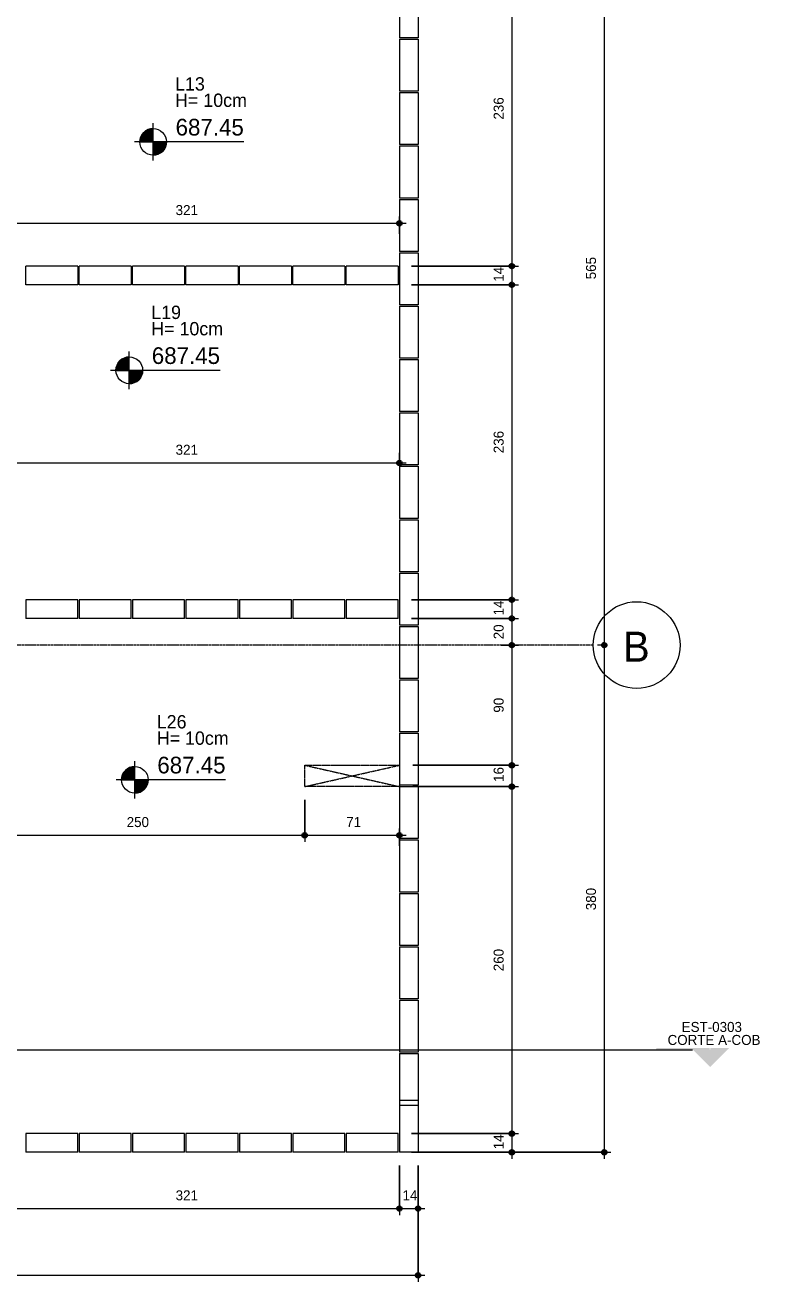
# Model space of a CAD drawing. Header units: centimetres. Extents: x 1490 to 17671, y -2277 to 8860.
# Drawn here: x 9559 to 10109, y -610 to 335 of the extents above; entities that cross this region are included whole.
import ezdxf

# ---------------------------------------------------------------- set-up
doc = ezdxf.new("R2010")
doc.units = ezdxf.units.CM
doc.linetypes.add('Linha de eixo', pattern=[2.2225, 1.27, -0.3175, 0.3175, -0.3175])
doc.linetypes.add('Projeção', pattern=[0.396875, 0.238125, -0.15875])
doc.layers.add('A-ANNO-DIMS-1', color=1, linetype='Continuous', lineweight=9, true_color=0xff0000)
doc.layers.add('A-DETL-GENF-4', color=251, linetype='Continuous', lineweight=9, true_color=0x515151)
for name, color, linetype, lineweight in [('A-ANNO-DIMS-50', 7, 'Continuous', 9), ('A-DETL-THIN', 7, 'Continuous', 9), ('A-FLOR-OVHD', 7, 'Projeção', 9), ('G-ANNO-SYMB', 7, 'Continuous', 9), ('G-ANNO-SYMB-1', 7, 'Continuous', 18), ('G-ANNO-TEXT', 7, 'Continuous', 9), ('S-BEAM', 7, 'Continuous', 9), ('S-BEAM-1', 7, 'Continuous', 13), ('S-GRID-1', 7, 'Linha de eixo', 9), ('S-GRID-IDEN', 7, 'Continuous', 9)]:
    doc.layers.add(name, color=color, linetype=linetype, lineweight=lineweight)
doc.styles.add('Bahnschrift_2', font='', dxfattribs={"height": 12.5})
doc.styles.add('Bahnschrift_6', font='', dxfattribs={"height": 22.5})
doc.styles.add('Bahnschrift_7', font='', dxfattribs={"height": 10})
doc.styles.add('Bahnschrift_8', font='', dxfattribs={"height": 7.5})
doc.styles.get('Bahnschrift_2').set_extended_font_data('Bahnschrift')
doc.styles.get('Bahnschrift_6').set_extended_font_data('Bahnschrift')
doc.styles.get('Bahnschrift_7').set_extended_font_data('Bahnschrift')
doc.styles.get('Bahnschrift_8').set_extended_font_data('Bahnschrift')
doc.dimstyles.new('Linear_-_2_mm_Arial', dxfattribs={"dimscale": 30.48, "dimtxt": 8.33133, "dimasz": 0.393701, "dimexe": 0.164042, "dimexo": 0.328084, "dimgap": 0.131234, "dimtad": 1, "dimdec": 0, "dimzin": 0, "dimdsep": 46, "dimtxsty": 'Bahnschrift_8', "dimblk1": 'DOTSMALL', "dimblk2": 'DOTSMALL', "dimsah": 1, "dimcen": 0.09, "dimdle": 0.164042, "dimazin": 0, "dimtfac": 1, "dimtdec": 4, "dimtix": 1, "dimtmove": 0, "dimatfit": 3, "dimfxl": 1, "dimtvp": 1, "dimtolj": 1, "dimtzin": 0, "dimarcsym": 2})

# ---------------------------------------------------------------- blocks, each defined once
blk = doc.blocks.new('LEONE - BLOCO CANALETA 14X39X2 - LEONE - BLOCO CANALETA 14X39X19 2-3178326-FORMA DA COBERTURA')
at = {"layer": 'S-BEAM-1'}
for p, q in [((-19.5, 7), (19.5, 7)), ((-19.5, -7), (-19.5, 7)), ((19.5, 7), (19.5, -7)), ((-19.5, -7), (19.5, -7))]:
    blk.add_line(p, q, dxfattribs=at)
blk = doc.blocks.new('LEONE - BLOCO CANALETA 14X39X2 - LEONE - BLOCO CANALETA 14X39X19 2-2460880-FORMA DA COBERTURA')
at = {"layer": 'S-BEAM-1'}
for p, q in [((-19.5, 7), (19.5, 7)), ((-19.5, 7), (-19.5, -7)), ((19.5, -7), (19.5, 7)), ((-19.5, -7), (19.5, -7))]:
    blk.add_line(p, q, dxfattribs=at)
blk = doc.blocks.new('LEONE - BLOCO CANALETA 14X39X1 - LEONE - BLOCO CANALETA 14X39X19 2-2276005-FORMA DA COBERTURA')
at = {"layer": 'S-BEAM-1'}
for p, q in [((-19.5, 7), (19.5, 7)), ((-19.5, 7), (-19.5, -7)), ((19.5, -7), (19.5, 7)), ((-19.5, -7), (19.5, -7))]:
    blk.add_line(p, q, dxfattribs=at)
blk = doc.blocks.new('Eixo - M_Cabeça da grade - Círculo-45800-FORMA DA COBERTURA')
at = {"layer": 'S-GRID-IDEN'}
blk.add_circle((0, 0), 0.65, dxfattribs=at)
blk = doc.blocks.new('DIMBLOCK21-FORMA DA COBERTURA')
at = {"layer": 'A-ANNO-DIMS-50', "lineweight": 35, "true_color": 0xff0000}
h = blk.add_hatch(color=1, dxfattribs=at)
edge = h.paths.add_edge_path()
edge.add_arc((8939.29, -601.91), 1.5, 0, 360)
h = blk.add_hatch(color=1, dxfattribs=at)
edge = h.paths.add_edge_path()
edge.add_arc((9853.29, -601.91), 1.5, 0, 360)
at = {"layer": 'A-ANNO-DIMS-50', "color": 1, "true_color": 0xff0000}
for p, q in [((9853.29, -519.76), (9853.29, -606.91)), ((9853.29, -601.91), (9853.29, -519.76)), ((8939.29, -609.79), (8939.29, -596.91)), ((8939.29, -601.91), (9858.29, -601.91)), ((8939.29, -601.91), (8939.29, -609.79))]:
    blk.add_line(p, q, dxfattribs=at)
at = {"layer": 'A-ANNO-DIMS-50', "color": 1, "lineweight": 35, "true_color": 0xff0000}
for centre in [(8939.29, -601.91), (9853.29, -601.91)]:
    blk.add_circle(centre, 1.5, dxfattribs=at)
at = {"layer": 'A-ANNO-DIMS-50', "color": 0, "insert": (9388.85, -588.26), "char_height": 7.5, "width": 17.8745, "attachment_point": 1, "line_spacing_factor": 1.009858, "style": 'Bahnschrift_8'}
blk.add_mtext('914', dxfattribs=at)
blk = doc.blocks.new('_DotSmall')
at = {"color": 0, "linetype": 'ByBlock', "const_width": 0.5}
blk.add_lwpolyline([(-0.0625, 0, 1), (0.0625, 0, 1)], format="xyb", close=True, dxfattribs=at)
blk = doc.blocks.new('DIMBLOCK35-FORMA DA COBERTURA')
at = {"layer": 'A-ANNO-DIMS-50', "lineweight": 35, "true_color": 0xff0000}
h = blk.add_hatch(color=1, dxfattribs=at)
edge = h.paths.add_edge_path()
edge.add_arc((9518.29, -551.91), 1.5, 0, 360)
h = blk.add_hatch(color=1, dxfattribs=at)
edge = h.paths.add_edge_path()
edge.add_arc((9839.29, -551.91), 1.5, 0, 360)
at = {"layer": 'A-ANNO-DIMS-50', "color": 1, "true_color": 0xff0000}
for p, q in [((9518.29, -505.76), (9518.29, -556.91)), ((9518.29, -551.91), (9518.29, -505.76)), ((9839.29, -519.76), (9839.29, -556.91)), ((9839.29, -551.91), (9839.29, -519.76)), ((9518.29, -551.91), (9839.29, -551.91))]:
    blk.add_line(p, q, dxfattribs=at)
at = {"layer": 'A-ANNO-DIMS-50', "color": 1, "lineweight": 35, "true_color": 0xff0000}
for centre in [(9518.29, -551.91), (9839.29, -551.91)]:
    blk.add_circle(centre, 1.5, dxfattribs=at)
at = {"layer": 'A-ANNO-DIMS-50', "color": 0, "insert": (9671.53, -538.26), "char_height": 7.5, "width": 17.4201, "attachment_point": 1, "line_spacing_factor": 1.009858, "style": 'Bahnschrift_8'}
blk.add_mtext('321', dxfattribs=at)
blk = doc.blocks.new('DIMBLOCK36-FORMA DA COBERTURA')
at = {"layer": 'A-ANNO-DIMS-50', "lineweight": 35, "true_color": 0xff0000}
h = blk.add_hatch(color=1, dxfattribs=at)
edge = h.paths.add_edge_path()
edge.add_arc((9839.29, -551.91), 1.5, 0, 360)
h = blk.add_hatch(color=1, dxfattribs=at)
edge = h.paths.add_edge_path()
edge.add_arc((9853.29, -551.91), 1.5, 0, 360)
at = {"layer": 'A-ANNO-DIMS-50', "color": 1, "true_color": 0xff0000}
for p, q in [((9839.29, -519.76), (9839.29, -556.91)), ((9839.29, -551.91), (9839.29, -519.76)), ((9853.29, -519.76), (9853.29, -556.91)), ((9853.29, -551.91), (9853.29, -519.76)), ((9839.29, -551.91), (9858.29, -551.91))]:
    blk.add_line(p, q, dxfattribs=at)
at = {"layer": 'A-ANNO-DIMS-50', "color": 1, "lineweight": 35, "true_color": 0xff0000}
for centre in [(9839.29, -551.91), (9853.29, -551.91)]:
    blk.add_circle(centre, 1.5, dxfattribs=at)
at = {"layer": 'A-ANNO-DIMS-50', "color": 0, "insert": (9841.56, -538.26), "char_height": 7.5, "width": 11.3609, "attachment_point": 1, "line_spacing_factor": 1.009858, "style": 'Bahnschrift_8'}
blk.add_mtext('14', dxfattribs=at)
blk = doc.blocks.new('DIMBLOCK56-FORMA DA COBERTURA')
at = {"layer": 'A-ANNO-DIMS-50', "lineweight": 35, "true_color": 0xff0000}
h = blk.add_hatch(color=1, dxfattribs=at)
edge = h.paths.add_edge_path()
edge.add_arc((9992.73, 435.24), 1.5, 0, 360)
h = blk.add_hatch(color=1, dxfattribs=at)
edge = h.paths.add_edge_path()
edge.add_arc((9992.73, -129.76), 1.5, 0, 360)
at = {"layer": 'A-ANNO-DIMS-50', "color": 1, "true_color": 0xff0000}
for p, q in [((9994.56, 435.24), (9987.73, 435.24)), ((9992.73, 435.24), (9992.73, -129.76)), ((9992.73, 435.24), (9994.56, 435.24)), ((9994.56, -129.76), (9987.73, -129.76)), ((9992.73, -129.76), (9994.56, -129.76))]:
    blk.add_line(p, q, dxfattribs=at)
at = {"layer": 'A-ANNO-DIMS-50', "color": 1, "lineweight": 35, "true_color": 0xff0000}
for centre in [(9992.73, 435.24), (9992.73, -129.76)]:
    blk.add_circle(centre, 1.5, dxfattribs=at)
at = {"layer": 'A-ANNO-DIMS-50', "color": 0, "insert": (9979.08, 144.35), "char_height": 7.5, "width": 20.1467, "attachment_point": 1, "rotation": 90, "line_spacing_factor": 1.009858, "style": 'Bahnschrift_8'}
blk.add_mtext('565', dxfattribs=at)
blk = doc.blocks.new('DIMBLOCK57-FORMA DA COBERTURA')
at = {"layer": 'A-ANNO-DIMS-50', "lineweight": 35, "true_color": 0xff0000}
h = blk.add_hatch(color=1, dxfattribs=at)
edge = h.paths.add_edge_path()
edge.add_arc((9992.73, -129.76), 1.5, 0, 360)
h = blk.add_hatch(color=1, dxfattribs=at)
edge = h.paths.add_edge_path()
edge.add_arc((9992.73, -509.76), 1.5, 0, 360)
at = {"layer": 'A-ANNO-DIMS-50', "color": 1, "true_color": 0xff0000}
for p, q in [((9994.56, -129.76), (9987.73, -129.76)), ((9992.73, -129.76), (9992.73, -514.76)), ((9992.73, -129.76), (9994.56, -129.76)), ((9863.29, -509.76), (9997.73, -509.76)), ((9992.73, -509.76), (9863.29, -509.76))]:
    blk.add_line(p, q, dxfattribs=at)
at = {"layer": 'A-ANNO-DIMS-50', "color": 1, "lineweight": 35, "true_color": 0xff0000}
for centre in [(9992.73, -129.76), (9992.73, -509.76)]:
    blk.add_circle(centre, 1.5, dxfattribs=at)
at = {"layer": 'A-ANNO-DIMS-50', "color": 0, "insert": (9979.08, -328.4), "char_height": 7.5, "width": 20.7526, "attachment_point": 1, "rotation": 90, "line_spacing_factor": 1.009858, "style": 'Bahnschrift_8'}
blk.add_mtext('380', dxfattribs=at)
blk = doc.blocks.new('DIMBLOCK64-FORMA DA COBERTURA')
at = {"layer": 'A-ANNO-DIMS-50', "lineweight": 35, "true_color": 0xff0000}
h = blk.add_hatch(color=1, dxfattribs=at)
edge = h.paths.add_edge_path()
edge.add_arc((9923.5, 390.24), 1.5, 0, 360)
h = blk.add_hatch(color=1, dxfattribs=at)
edge = h.paths.add_edge_path()
edge.add_arc((9923.5, 154.24), 1.5, 0, 360)
at = {"layer": 'A-ANNO-DIMS-50', "color": 1, "true_color": 0xff0000}
for p, q in [((9848.29, 390.24), (9928.5, 390.24)), ((9923.5, 390.24), (9848.29, 390.24)), ((9923.5, 390.24), (9923.5, 154.24)), ((9848.29, 154.24), (9928.5, 154.24)), ((9923.5, 154.24), (9848.29, 154.24))]:
    blk.add_line(p, q, dxfattribs=at)
at = {"layer": 'A-ANNO-DIMS-50', "color": 1, "lineweight": 35, "true_color": 0xff0000}
for centre in [(9923.5, 390.24), (9923.5, 154.24)]:
    blk.add_circle(centre, 1.5, dxfattribs=at)
at = {"layer": 'A-ANNO-DIMS-50', "color": 0, "insert": (9909.86, 264.04), "char_height": 7.5, "width": 19.6922, "attachment_point": 1, "rotation": 90, "line_spacing_factor": 1.009858, "style": 'Bahnschrift_8'}
blk.add_mtext('236', dxfattribs=at)
blk = doc.blocks.new('DIMBLOCK65-FORMA DA COBERTURA')
at = {"layer": 'A-ANNO-DIMS-50', "lineweight": 35, "true_color": 0xff0000}
h = blk.add_hatch(color=1, dxfattribs=at)
edge = h.paths.add_edge_path()
edge.add_arc((9923.5, 154.24), 1.5, 0, 360)
h = blk.add_hatch(color=1, dxfattribs=at)
edge = h.paths.add_edge_path()
edge.add_arc((9923.5, 140.24), 1.5, 0, 360)
at = {"layer": 'A-ANNO-DIMS-50', "color": 1, "true_color": 0xff0000}
for p, q in [((9848.29, 154.24), (9928.5, 154.24)), ((9923.5, 154.24), (9848.29, 154.24)), ((9923.5, 154.24), (9923.5, 140.24)), ((9848.29, 140.24), (9928.5, 140.24)), ((9923.5, 140.24), (9848.29, 140.24))]:
    blk.add_line(p, q, dxfattribs=at)
at = {"layer": 'A-ANNO-DIMS-50', "color": 1, "lineweight": 35, "true_color": 0xff0000}
for centre in [(9923.5, 154.24), (9923.5, 140.24)]:
    blk.add_circle(centre, 1.5, dxfattribs=at)
at = {"layer": 'A-ANNO-DIMS-50', "color": 0, "insert": (9909.86, 142.51), "char_height": 7.5, "width": 11.3609, "attachment_point": 1, "rotation": 90, "line_spacing_factor": 1.009858, "style": 'Bahnschrift_8'}
blk.add_mtext('14', dxfattribs=at)
blk = doc.blocks.new('DIMBLOCK66-FORMA DA COBERTURA')
at = {"layer": 'A-ANNO-DIMS-50', "lineweight": 35, "true_color": 0xff0000}
h = blk.add_hatch(color=1, dxfattribs=at)
edge = h.paths.add_edge_path()
edge.add_arc((9923.5, 140.24), 1.5, 0, 360)
h = blk.add_hatch(color=1, dxfattribs=at)
edge = h.paths.add_edge_path()
edge.add_arc((9923.5, -95.76), 1.5, 0, 360)
at = {"layer": 'A-ANNO-DIMS-50', "color": 1, "true_color": 0xff0000}
for p, q in [((9848.29, 140.24), (9928.5, 140.24)), ((9923.5, 140.24), (9848.29, 140.24)), ((9923.5, 140.24), (9923.5, -95.76)), ((9848.29, -95.76), (9928.5, -95.76)), ((9923.5, -95.76), (9848.29, -95.76))]:
    blk.add_line(p, q, dxfattribs=at)
at = {"layer": 'A-ANNO-DIMS-50', "color": 1, "lineweight": 35, "true_color": 0xff0000}
for centre in [(9923.5, 140.24), (9923.5, -95.76)]:
    blk.add_circle(centre, 1.5, dxfattribs=at)
at = {"layer": 'A-ANNO-DIMS-50', "color": 0, "insert": (9909.86, 14.04), "char_height": 7.5, "width": 19.6922, "attachment_point": 1, "rotation": 90, "line_spacing_factor": 1.009858, "style": 'Bahnschrift_8'}
blk.add_mtext('236', dxfattribs=at)
blk = doc.blocks.new('DIMBLOCK67-FORMA DA COBERTURA')
at = {"layer": 'A-ANNO-DIMS-50', "lineweight": 35, "true_color": 0xff0000}
h = blk.add_hatch(color=1, dxfattribs=at)
edge = h.paths.add_edge_path()
edge.add_arc((9923.5, -95.76), 1.5, 0, 360)
h = blk.add_hatch(color=1, dxfattribs=at)
edge = h.paths.add_edge_path()
edge.add_arc((9923.5, -109.76), 1.5, 0, 360)
at = {"layer": 'A-ANNO-DIMS-50', "color": 1, "true_color": 0xff0000}
for p, q in [((9848.29, -95.76), (9928.5, -95.76)), ((9923.5, -95.76), (9848.29, -95.76)), ((9923.5, -95.76), (9923.5, -109.76)), ((9848.29, -109.76), (9928.5, -109.76)), ((9923.5, -109.76), (9848.29, -109.76))]:
    blk.add_line(p, q, dxfattribs=at)
at = {"layer": 'A-ANNO-DIMS-50', "color": 1, "lineweight": 35, "true_color": 0xff0000}
for centre in [(9923.5, -95.76), (9923.5, -109.76)]:
    blk.add_circle(centre, 1.5, dxfattribs=at)
at = {"layer": 'A-ANNO-DIMS-50', "color": 0, "insert": (9909.86, -107.49), "char_height": 7.5, "width": 11.3609, "attachment_point": 1, "rotation": 90, "line_spacing_factor": 1.009858, "style": 'Bahnschrift_8'}
blk.add_mtext('14', dxfattribs=at)
blk = doc.blocks.new('DIMBLOCK68-FORMA DA COBERTURA')
at = {"layer": 'A-ANNO-DIMS-50', "lineweight": 35, "true_color": 0xff0000}
h = blk.add_hatch(color=1, dxfattribs=at)
edge = h.paths.add_edge_path()
edge.add_arc((9923.5, -109.76), 1.5, 0, 360)
h = blk.add_hatch(color=1, dxfattribs=at)
edge = h.paths.add_edge_path()
edge.add_arc((9923.5, -129.76), 1.5, 0, 360)
at = {"layer": 'A-ANNO-DIMS-50', "color": 1, "true_color": 0xff0000}
for p, q in [((9848.29, -109.76), (9928.5, -109.76)), ((9923.5, -109.76), (9848.29, -109.76)), ((9923.5, -109.76), (9923.5, -129.76)), ((9915.63, -129.76), (9928.5, -129.76)), ((9923.5, -129.76), (9915.63, -129.76))]:
    blk.add_line(p, q, dxfattribs=at)
at = {"layer": 'A-ANNO-DIMS-50', "color": 1, "lineweight": 35, "true_color": 0xff0000}
for centre in [(9923.5, -109.76), (9923.5, -129.76)]:
    blk.add_circle(centre, 1.5, dxfattribs=at)
at = {"layer": 'A-ANNO-DIMS-50', "color": 0, "insert": (9909.86, -125.37), "char_height": 7.5, "width": 13.4816, "attachment_point": 1, "rotation": 90, "line_spacing_factor": 1.009858, "style": 'Bahnschrift_8'}
blk.add_mtext('20', dxfattribs=at)
blk = doc.blocks.new('DIMBLOCK69-FORMA DA COBERTURA')
at = {"layer": 'A-ANNO-DIMS-50', "lineweight": 35, "true_color": 0xff0000}
h = blk.add_hatch(color=1, dxfattribs=at)
edge = h.paths.add_edge_path()
edge.add_arc((9923.5, -129.76), 1.5, 0, 360)
h = blk.add_hatch(color=1, dxfattribs=at)
edge = h.paths.add_edge_path()
edge.add_arc((9923.5, -219.76), 1.5, 0, 360)
at = {"layer": 'A-ANNO-DIMS-50', "color": 1, "true_color": 0xff0000}
for p, q in [((9915.63, -129.76), (9928.5, -129.76)), ((9923.5, -129.76), (9915.63, -129.76)), ((9923.5, -129.76), (9923.5, -219.76)), ((9849.29, -219.76), (9928.5, -219.76)), ((9923.5, -219.76), (9849.29, -219.76))]:
    blk.add_line(p, q, dxfattribs=at)
at = {"layer": 'A-ANNO-DIMS-50', "color": 1, "lineweight": 35, "true_color": 0xff0000}
for centre in [(9923.5, -129.76), (9923.5, -219.76)]:
    blk.add_circle(centre, 1.5, dxfattribs=at)
at = {"layer": 'A-ANNO-DIMS-50', "color": 0, "insert": (9909.86, -180.37), "char_height": 7.5, "width": 13.4816, "attachment_point": 1, "rotation": 90, "line_spacing_factor": 1.009858, "style": 'Bahnschrift_8'}
blk.add_mtext('90', dxfattribs=at)
blk = doc.blocks.new('DIMBLOCK70-FORMA DA COBERTURA')
at = {"layer": 'A-ANNO-DIMS-50', "lineweight": 35, "true_color": 0xff0000}
h = blk.add_hatch(color=1, dxfattribs=at)
edge = h.paths.add_edge_path()
edge.add_arc((9923.5, -219.76), 1.5, 0, 360)
h = blk.add_hatch(color=1, dxfattribs=at)
edge = h.paths.add_edge_path()
edge.add_arc((9923.5, -235.76), 1.5, 0, 360)
at = {"layer": 'A-ANNO-DIMS-50', "color": 1, "true_color": 0xff0000}
for p, q in [((9849.29, -219.76), (9928.5, -219.76)), ((9923.5, -219.76), (9849.29, -219.76)), ((9923.5, -219.76), (9923.5, -235.76)), ((9849.29, -235.76), (9928.5, -235.76)), ((9923.5, -235.76), (9849.29, -235.76))]:
    blk.add_line(p, q, dxfattribs=at)
at = {"layer": 'A-ANNO-DIMS-50', "color": 1, "lineweight": 35, "true_color": 0xff0000}
for centre in [(9923.5, -219.76), (9923.5, -235.76)]:
    blk.add_circle(centre, 1.5, dxfattribs=at)
at = {"layer": 'A-ANNO-DIMS-50', "color": 0, "insert": (9909.86, -232.24), "char_height": 7.5, "width": 10.755, "attachment_point": 1, "rotation": 90, "line_spacing_factor": 1.009858, "style": 'Bahnschrift_8'}
blk.add_mtext('16', dxfattribs=at)
blk = doc.blocks.new('DIMBLOCK71-FORMA DA COBERTURA')
at = {"layer": 'A-ANNO-DIMS-50', "lineweight": 35, "true_color": 0xff0000}
h = blk.add_hatch(color=1, dxfattribs=at)
edge = h.paths.add_edge_path()
edge.add_arc((9923.5, -235.76), 1.5, 0, 360)
h = blk.add_hatch(color=1, dxfattribs=at)
edge = h.paths.add_edge_path()
edge.add_arc((9923.5, -495.76), 1.5, 0, 360)
at = {"layer": 'A-ANNO-DIMS-50', "color": 1, "true_color": 0xff0000}
for p, q in [((9849.29, -235.76), (9928.5, -235.76)), ((9923.5, -235.76), (9849.29, -235.76)), ((9923.5, -235.76), (9923.5, -495.76)), ((9848.29, -495.76), (9928.5, -495.76)), ((9923.5, -495.76), (9848.29, -495.76))]:
    blk.add_line(p, q, dxfattribs=at)
at = {"layer": 'A-ANNO-DIMS-50', "color": 1, "lineweight": 35, "true_color": 0xff0000}
for centre in [(9923.5, -235.76), (9923.5, -495.76)]:
    blk.add_circle(centre, 1.5, dxfattribs=at)
at = {"layer": 'A-ANNO-DIMS-50', "color": 0, "insert": (9909.86, -374.09), "char_height": 7.5, "width": 19.9952, "attachment_point": 1, "rotation": 90, "line_spacing_factor": 1.009858, "style": 'Bahnschrift_8'}
blk.add_mtext('260', dxfattribs=at)
blk = doc.blocks.new('DIMBLOCK72-FORMA DA COBERTURA')
at = {"layer": 'A-ANNO-DIMS-50', "lineweight": 35, "true_color": 0xff0000}
h = blk.add_hatch(color=1, dxfattribs=at)
edge = h.paths.add_edge_path()
edge.add_arc((9923.5, -495.76), 1.5, 0, 360)
h = blk.add_hatch(color=1, dxfattribs=at)
edge = h.paths.add_edge_path()
edge.add_arc((9923.5, -509.76), 1.5, 0, 360)
at = {"layer": 'A-ANNO-DIMS-50', "color": 1, "true_color": 0xff0000}
for p, q in [((9848.29, -495.76), (9928.5, -495.76)), ((9923.5, -495.76), (9848.29, -495.76)), ((9923.5, -495.76), (9923.5, -514.76)), ((9848.29, -509.76), (9928.5, -509.76)), ((9923.5, -509.76), (9848.29, -509.76))]:
    blk.add_line(p, q, dxfattribs=at)
at = {"layer": 'A-ANNO-DIMS-50', "color": 1, "lineweight": 35, "true_color": 0xff0000}
for centre in [(9923.5, -495.76), (9923.5, -509.76)]:
    blk.add_circle(centre, 1.5, dxfattribs=at)
at = {"layer": 'A-ANNO-DIMS-50', "color": 0, "insert": (9909.86, -507.49), "char_height": 7.5, "width": 11.3609, "attachment_point": 1, "rotation": 90, "line_spacing_factor": 1.009858, "style": 'Bahnschrift_8'}
blk.add_mtext('14', dxfattribs=at)
blk = doc.blocks.new('DIMBLOCK111-FORMA DA COBERTURA')
at = {"layer": 'A-ANNO-DIMS-50', "lineweight": 35, "true_color": 0xff0000}
h = blk.add_hatch(color=1, dxfattribs=at)
edge = h.paths.add_edge_path()
edge.add_arc((9518.29, 186.33), 1.5, 0, 360)
h = blk.add_hatch(color=1, dxfattribs=at)
edge = h.paths.add_edge_path()
edge.add_arc((9839.29, 186.33), 1.5, 0, 360)
at = {"layer": 'A-ANNO-DIMS-50', "color": 1, "true_color": 0xff0000}
for p, q in [((9518.29, 178.45), (9518.29, 191.33)), ((9839.29, 178.45), (9839.29, 191.33)), ((9518.29, 186.33), (9844.29, 186.33)), ((9518.29, 186.33), (9518.29, 178.45)), ((9839.29, 186.33), (9839.29, 178.45))]:
    blk.add_line(p, q, dxfattribs=at)
at = {"layer": 'A-ANNO-DIMS-50', "color": 1, "lineweight": 35, "true_color": 0xff0000}
for centre in [(9518.29, 186.33), (9839.29, 186.33)]:
    blk.add_circle(centre, 1.5, dxfattribs=at)
at = {"layer": 'A-ANNO-DIMS-50', "color": 0, "insert": (9671.53, 199.97), "char_height": 7.5, "width": 17.4201, "attachment_point": 1, "line_spacing_factor": 1.009858, "style": 'Bahnschrift_8'}
blk.add_mtext('321', dxfattribs=at)
blk = doc.blocks.new('DIMBLOCK132-FORMA DA COBERTURA')
at = {"layer": 'A-ANNO-DIMS-50', "lineweight": 35, "true_color": 0xff0000}
h = blk.add_hatch(color=1, dxfattribs=at)
edge = h.paths.add_edge_path()
edge.add_arc((9518.29, 6.75), 1.5, 0, 360)
h = blk.add_hatch(color=1, dxfattribs=at)
edge = h.paths.add_edge_path()
edge.add_arc((9839.29, 6.75), 1.5, 0, 360)
at = {"layer": 'A-ANNO-DIMS-50', "color": 1, "true_color": 0xff0000}
for p, q in [((9839.29, 14.24), (9839.29, 1.75)), ((9839.29, 6.75), (9839.29, 14.24)), ((9518.29, 9.24), (9518.29, 1.75)), ((9518.29, 6.75), (9518.29, 9.24)), ((9518.29, 6.75), (9844.29, 6.75))]:
    blk.add_line(p, q, dxfattribs=at)
at = {"layer": 'A-ANNO-DIMS-50', "color": 1, "lineweight": 35, "true_color": 0xff0000}
for centre in [(9518.29, 6.75), (9839.29, 6.75)]:
    blk.add_circle(centre, 1.5, dxfattribs=at)
at = {"layer": 'A-ANNO-DIMS-50', "color": 0, "insert": (9671.53, 20.39), "char_height": 7.5, "width": 17.4201, "attachment_point": 1, "line_spacing_factor": 1.009858, "style": 'Bahnschrift_8'}
blk.add_mtext('321', dxfattribs=at)
blk = doc.blocks.new('DIMBLOCK154-FORMA DA COBERTURA')
at = {"layer": 'A-ANNO-DIMS-50', "lineweight": 35, "true_color": 0xff0000}
h = blk.add_hatch(color=1, dxfattribs=at)
edge = h.paths.add_edge_path()
edge.add_arc((9518.29, -272.22), 1.5, 0, 360)
h = blk.add_hatch(color=1, dxfattribs=at)
edge = h.paths.add_edge_path()
edge.add_arc((9768.29, -272.22), 1.5, 0, 360)
at = {"layer": 'A-ANNO-DIMS-50', "color": 1, "true_color": 0xff0000}
for p, q in [((9768.29, -245.76), (9768.29, -277.22)), ((9768.29, -272.22), (9768.29, -245.76)), ((9518.29, -280.1), (9518.29, -267.22)), ((9518.29, -272.22), (9768.29, -272.22)), ((9518.29, -272.22), (9518.29, -280.1))]:
    blk.add_line(p, q, dxfattribs=at)
at = {"layer": 'A-ANNO-DIMS-50', "color": 1, "lineweight": 35, "true_color": 0xff0000}
for centre in [(9518.29, -272.22), (9768.29, -272.22)]:
    blk.add_circle(centre, 1.5, dxfattribs=at)
at = {"layer": 'A-ANNO-DIMS-50', "color": 0, "insert": (9634.84, -258.58), "char_height": 7.5, "width": 20.2982, "attachment_point": 1, "line_spacing_factor": 1.009858, "style": 'Bahnschrift_8'}
blk.add_mtext('250', dxfattribs=at)
blk = doc.blocks.new('DIMBLOCK155-FORMA DA COBERTURA')
at = {"layer": 'A-ANNO-DIMS-50', "lineweight": 35, "true_color": 0xff0000}
h = blk.add_hatch(color=1, dxfattribs=at)
edge = h.paths.add_edge_path()
edge.add_arc((9768.29, -272.22), 1.5, 0, 360)
h = blk.add_hatch(color=1, dxfattribs=at)
edge = h.paths.add_edge_path()
edge.add_arc((9839.29, -272.22), 1.5, 0, 360)
at = {"layer": 'A-ANNO-DIMS-50', "color": 1, "true_color": 0xff0000}
for p, q in [((9768.29, -245.76), (9768.29, -277.22)), ((9768.29, -272.22), (9768.29, -245.76)), ((9768.29, -272.22), (9844.29, -272.22)), ((9839.29, -280.1), (9839.29, -267.22)), ((9839.29, -272.22), (9839.29, -280.1))]:
    blk.add_line(p, q, dxfattribs=at)
at = {"layer": 'A-ANNO-DIMS-50', "color": 1, "lineweight": 35, "true_color": 0xff0000}
for centre in [(9768.29, -272.22), (9839.29, -272.22)]:
    blk.add_circle(centre, 1.5, dxfattribs=at)
at = {"layer": 'A-ANNO-DIMS-50', "color": 0, "insert": (9799.37, -258.58), "char_height": 7.5, "width": 10.6035, "attachment_point": 1, "line_spacing_factor": 1.009858, "style": 'Bahnschrift_8'}
blk.add_mtext('71', dxfattribs=at)
blk = doc.blocks.new('Corte - M_Cabeça do corte - Preenchido-24181-FORMA DA COBERTURA')
at = {"layer": 'G-ANNO-SYMB'}
blk.add_hatch(color=256, dxfattribs=at).paths.add_polyline_path([(-0.549, -0.025), (-0.265, 0.258), (0.019, -0.025)])
h = blk.add_hatch(color=256, dxfattribs=at)
edge = h.paths.add_edge_path()
edge.add_line((-0.171, -0.025), (-0.257, -0.025))
edge.add_arc((-0.257, -0.011), 0.0147, 90, 270, ccw=False)
edge.add_line((-0.257, 0.004), (0.531, 0.004))
edge.add_arc((0.531, -0.011), 0.0147, -90, 90, ccw=False)
edge.add_line((0.531, -0.025), (-0.171, -0.025))

msp = doc.modelspace()

# ---------------------------------------------------------------- hatches: boundary and pattern name
at = {"layer": 'A-DETL-GENF-4'}
for points in [[(9650.29, 247.31), (9654.65, 247.31), (9654.65, 257.31), (9652.07, 256.97), (9649.65, 255.97), (9647.58, 254.38), (9645.99, 252.31), (9644.99, 249.9), (9644.65, 247.31), (9647.87, 247.31)], [(9654.65, 237.31), (9657.24, 237.65), (9659.65, 238.65), (9661.72, 240.24), (9663.31, 242.31), (9664.31, 244.72), (9664.65, 247.31), (9654.65, 247.31), (9654.65, 237.65)], [(9628.15, 76.14), (9636.81, 76.14), (9636.81, 86.14), (9634.22, 85.8), (9631.81, 84.8), (9629.74, 83.21), (9628.15, 81.14), (9627.15, 78.73), (9626.81, 76.14), (9627.15, 76.14)], [(9636.81, 66.14), (9639.4, 66.48), (9641.81, 67.48), (9643.88, 69.07), (9645.47, 71.14), (9646.47, 73.55), (9646.81, 76.14), (9636.81, 76.14), (9636.81, 66.48)], [(9634.22, -230.65), (9640.95, -230.65), (9640.95, -220.65), (9638.36, -220.99), (9635.95, -221.99), (9633.88, -223.58), (9632.29, -225.65), (9631.29, -228.06), (9630.95, -230.65), (9632.29, -230.65)], [(9640.95, -240.65), (9643.54, -240.31), (9645.95, -239.31), (9648.02, -237.72), (9649.61, -235.65), (9650.61, -233.24), (9650.95, -230.65), (9640.95, -230.65), (9640.95, -240.31)]]:
    msp.add_hatch(color=256, dxfattribs=at).paths.add_polyline_path(points)

# ---------------------------------------------------------------- linework, layer by layer
at = {"layer": 'A-DETL-THIN'}
for p, q in [((9654.65, 233.31), (9654.65, 261.31)), ((9654.65, 247.31), (9654.65, 257.31)), ((9722.65, 247.31), (9640.65, 247.31)), ((9644.65, 247.31), (9654.65, 247.31)), ((9664.65, 247.31), (9654.65, 247.31)), ((9654.65, 247.31), (9654.65, 237.31)), ((9636.81, 62.14), (9636.81, 90.14)), ((9636.81, 76.14), (9636.81, 86.14)), ((9704.81, 76.14), (9622.81, 76.14)), ((9626.81, 76.14), (9636.81, 76.14)), ((9646.81, 76.14), (9636.81, 76.14)), ((9636.81, 76.14), (9636.81, 66.14)), ((9640.95, -244.65), (9640.95, -216.65)), ((9640.95, -230.65), (9640.95, -220.65)), ((9708.95, -230.65), (9626.95, -230.65)), ((9630.95, -230.65), (9640.95, -230.65)), ((9650.95, -230.65), (9640.95, -230.65)), ((9640.95, -230.65), (9640.95, -240.65))]:
    msp.add_line(p, q, dxfattribs=at)
for centre in [(9654.65, 247.31), (9636.81, 76.14), (9640.95, -230.65)]:
    msp.add_circle(centre, 10, dxfattribs=at)
for centre, start, end in [((9654.65, 247.31), 90, 180), ((9654.65, 247.31), 270, 360), ((9636.81, 76.14), 90, 180), ((9636.81, 76.14), 270, 360), ((9640.95, -230.65), 90, 180), ((9640.95, -230.65), 270, 360)]:
    msp.add_arc(centre, 10, start, end, dxfattribs=at)
at = {"layer": 'A-FLOR-OVHD'}
for p, q in [((9768.29, -235.76), (9768.29, -219.76)), ((9768.29, -219.76), (9839.29, -219.76)), ((9768.29, -235.76), (9839.29, -219.76)), ((9768.29, -219.76), (9839.29, -235.76)), ((9839.29, -219.76), (9839.29, -235.76)), ((9839.29, -235.76), (9768.29, -235.76))]:
    msp.add_line(p, q, dxfattribs=at)
at = {"layer": 'G-ANNO-SYMB'}
msp.add_line((6938.91, -432.87), (10058.88, -432.87), dxfattribs=at)
at = {"layer": 'S-GRID-1'}
msp.add_line((9984.56, -129.76), (6975.25, -129.76), dxfattribs=at)

# ---------------------------------------------------------------- block references
at = {"layer": 'G-ANNO-SYMB-1', "xscale": 49.99999999999998, "yscale": 49.99999999999998, "zscale": 49.99999999999998, "rotation": 180}
msp.add_blockref('Corte - M_Cabeça do corte - Preenchido-24181-FORMA DA COBERTURA', (10058.88, -432.87), dxfattribs=at)
at = {"layer": 'S-BEAM'}
for name, p, rotation in [('LEONE - BLOCO CANALETA 14X39X2 - LEONE - BLOCO CANALETA 14X39X19 2-3178326-FORMA DA COBERTURA', (9846.29, 344.74), 270.0000000000005), ('LEONE - BLOCO CANALETA 14X39X2 - LEONE - BLOCO CANALETA 14X39X19 2-3178326-FORMA DA COBERTURA', (9846.29, 304.74), 270.0000000000005), ('LEONE - BLOCO CANALETA 14X39X2 - LEONE - BLOCO CANALETA 14X39X19 2-3178326-FORMA DA COBERTURA', (9846.29, 264.74), 270.0000000000005), ('LEONE - BLOCO CANALETA 14X39X2 - LEONE - BLOCO CANALETA 14X39X19 2-3178326-FORMA DA COBERTURA', (9846.29, 224.74), 270.0000000000005), ('LEONE - BLOCO CANALETA 14X39X2 - LEONE - BLOCO CANALETA 14X39X19 2-3178326-FORMA DA COBERTURA', (9846.29, 184.74), 270.0000000000005), ('LEONE - BLOCO CANALETA 14X39X2 - LEONE - BLOCO CANALETA 14X39X19 2-3178326-FORMA DA COBERTURA', (9846.29, 144.74), 270.0000000000005), ('LEONE - BLOCO CANALETA 14X39X2 - LEONE - BLOCO CANALETA 14X39X19 2-3178326-FORMA DA COBERTURA', (9578.79, 147.24), 180), ('LEONE - BLOCO CANALETA 14X39X2 - LEONE - BLOCO CANALETA 14X39X19 2-3178326-FORMA DA COBERTURA', (9618.79, 147.24), 180), ('LEONE - BLOCO CANALETA 14X39X2 - LEONE - BLOCO CANALETA 14X39X19 2-3178326-FORMA DA COBERTURA', (9658.79, 147.24), 180), ('LEONE - BLOCO CANALETA 14X39X2 - LEONE - BLOCO CANALETA 14X39X19 2-3178326-FORMA DA COBERTURA', (9698.79, 147.24), 180), ('LEONE - BLOCO CANALETA 14X39X2 - LEONE - BLOCO CANALETA 14X39X19 2-3178326-FORMA DA COBERTURA', (9738.79, 147.24), 180), ('LEONE - BLOCO CANALETA 14X39X2 - LEONE - BLOCO CANALETA 14X39X19 2-3178326-FORMA DA COBERTURA', (9778.79, 147.24), 180), ('LEONE - BLOCO CANALETA 14X39X2 - LEONE - BLOCO CANALETA 14X39X19 2-3178326-FORMA DA COBERTURA', (9818.79, 147.24), 180), ('LEONE - BLOCO CANALETA 14X39X2 - LEONE - BLOCO CANALETA 14X39X19 2-3178326-FORMA DA COBERTURA', (9846.29, 104.74), 270.0000000000005), ('LEONE - BLOCO CANALETA 14X39X2 - LEONE - BLOCO CANALETA 14X39X19 2-3178326-FORMA DA COBERTURA', (9846.29, 64.74), 270.0000000000005), ('LEONE - BLOCO CANALETA 14X39X2 - LEONE - BLOCO CANALETA 14X39X19 2-3178326-FORMA DA COBERTURA', (9846.29, 24.74), 270.0000000000005), ('LEONE - BLOCO CANALETA 14X39X2 - LEONE - BLOCO CANALETA 14X39X19 2-3178326-FORMA DA COBERTURA', (9846.29, -15.26), 270.0000000000005), ('LEONE - BLOCO CANALETA 14X39X2 - LEONE - BLOCO CANALETA 14X39X19 2-3178326-FORMA DA COBERTURA', (9846.29, -55.26), 270.0000000000005), ('LEONE - BLOCO CANALETA 14X39X2 - LEONE - BLOCO CANALETA 14X39X19 2-3178326-FORMA DA COBERTURA', (9846.29, -95.26), 270.0000000000005), ('LEONE - BLOCO CANALETA 14X39X2 - LEONE - BLOCO CANALETA 14X39X19 2-2460880-FORMA DA COBERTURA', (9578.79, -102.76), 180), ('LEONE - BLOCO CANALETA 14X39X2 - LEONE - BLOCO CANALETA 14X39X19 2-2460880-FORMA DA COBERTURA', (9618.79, -102.76), 180), ('LEONE - BLOCO CANALETA 14X39X2 - LEONE - BLOCO CANALETA 14X39X19 2-2460880-FORMA DA COBERTURA', (9658.79, -102.76), 180), ('LEONE - BLOCO CANALETA 14X39X2 - LEONE - BLOCO CANALETA 14X39X19 2-2460880-FORMA DA COBERTURA', (9698.79, -102.76), 180), ('LEONE - BLOCO CANALETA 14X39X2 - LEONE - BLOCO CANALETA 14X39X19 2-2460880-FORMA DA COBERTURA', (9738.79, -102.76), 180), ('LEONE - BLOCO CANALETA 14X39X2 - LEONE - BLOCO CANALETA 14X39X19 2-2460880-FORMA DA COBERTURA', (9778.79, -102.76), 180), ('LEONE - BLOCO CANALETA 14X39X2 - LEONE - BLOCO CANALETA 14X39X19 2-2460880-FORMA DA COBERTURA', (9818.79, -102.76), 180), ('LEONE - BLOCO CANALETA 14X39X2 - LEONE - BLOCO CANALETA 14X39X19 2-3178326-FORMA DA COBERTURA', (9846.29, -135.26), 270.0000000000005), ('LEONE - BLOCO CANALETA 14X39X2 - LEONE - BLOCO CANALETA 14X39X19 2-3178326-FORMA DA COBERTURA', (9846.29, -175.26), 270.0000000000005), ('LEONE - BLOCO CANALETA 14X39X2 - LEONE - BLOCO CANALETA 14X39X19 2-3178326-FORMA DA COBERTURA', (9846.29, -215.26), 270.0000000000005), ('LEONE - BLOCO CANALETA 14X39X2 - LEONE - BLOCO CANALETA 14X39X19 2-3178326-FORMA DA COBERTURA', (9846.29, -255.26), 270.0000000000005), ('LEONE - BLOCO CANALETA 14X39X2 - LEONE - BLOCO CANALETA 14X39X19 2-3178326-FORMA DA COBERTURA', (9846.29, -295.26), 270.0000000000005), ('LEONE - BLOCO CANALETA 14X39X2 - LEONE - BLOCO CANALETA 14X39X19 2-3178326-FORMA DA COBERTURA', (9846.29, -335.26), 270.0000000000005), ('LEONE - BLOCO CANALETA 14X39X2 - LEONE - BLOCO CANALETA 14X39X19 2-3178326-FORMA DA COBERTURA', (9846.29, -375.26), 270.0000000000005), ('LEONE - BLOCO CANALETA 14X39X2 - LEONE - BLOCO CANALETA 14X39X19 2-3178326-FORMA DA COBERTURA', (9846.29, -415.26), 270.0000000000005), ('LEONE - BLOCO CANALETA 14X39X2 - LEONE - BLOCO CANALETA 14X39X19 2-3178326-FORMA DA COBERTURA', (9846.29, -455.26), 270.0000000000005), ('LEONE - BLOCO CANALETA 14X39X2 - LEONE - BLOCO CANALETA 14X39X19 2-3178326-FORMA DA COBERTURA', (9846.29, -490.26), 270.0000000000005), ('LEONE - BLOCO CANALETA 14X39X1 - LEONE - BLOCO CANALETA 14X39X19 2-2276005-FORMA DA COBERTURA', (9578.79, -502.76), 180), ('LEONE - BLOCO CANALETA 14X39X1 - LEONE - BLOCO CANALETA 14X39X19 2-2276005-FORMA DA COBERTURA', (9618.79, -502.76), 180), ('LEONE - BLOCO CANALETA 14X39X1 - LEONE - BLOCO CANALETA 14X39X19 2-2276005-FORMA DA COBERTURA', (9658.79, -502.76), 180), ('LEONE - BLOCO CANALETA 14X39X1 - LEONE - BLOCO CANALETA 14X39X19 2-2276005-FORMA DA COBERTURA', (9698.79, -502.76), 180), ('LEONE - BLOCO CANALETA 14X39X1 - LEONE - BLOCO CANALETA 14X39X19 2-2276005-FORMA DA COBERTURA', (9738.79, -502.76), 180), ('LEONE - BLOCO CANALETA 14X39X1 - LEONE - BLOCO CANALETA 14X39X19 2-2276005-FORMA DA COBERTURA', (9778.79, -502.76), 180), ('LEONE - BLOCO CANALETA 14X39X1 - LEONE - BLOCO CANALETA 14X39X19 2-2276005-FORMA DA COBERTURA', (9818.79, -502.76), 180)]:
    msp.add_blockref(name, p, dxfattribs=dict(at, rotation=rotation))
at = {"layer": 'S-GRID-IDEN', "xscale": 49.99999999999998, "yscale": 49.99999999999998, "zscale": 49.99999999999998, "rotation": 89.99999999999982}
msp.add_blockref('Eixo - M_Cabeça da grade - Círculo-45800-FORMA DA COBERTURA', (10017.06, -129.76), dxfattribs=at)

# ---------------------------------------------------------------- texts
at = {"layer": 'G-ANNO-SYMB', "char_height": 7.5, "attachment_point": 1, "style": 'Bahnschrift_8'}
for s, insert, width in [('EST-0303', (10050.82, -412.09), 55.7173), ('CORTE A-COB', (10040.22, -421.83), 81.3713)]:
    msp.add_mtext(s, dxfattribs=dict(at, insert=insert, width=width))
at = {"layer": 'G-ANNO-TEXT', "attachment_point": 1}
for s, insert, char_height, width, style in [('L13', (9671.09, 295.78), 10, 24.8523, 'Bahnschrift_7'), ('H= 10cm', (9671.09, 283.52), 10, 62.9325, 'Bahnschrift_7'), ('687.45', (9671.51, 264.59), 12.5, 62.1308, 'Bahnschrift_2'), ('L19', (9653.24, 124.6), 10, 24.4515, 'Bahnschrift_7'), ('H= 10cm', (9653.24, 112.35), 10, 62.9325, 'Bahnschrift_7'), ('687.45', (9653.67, 93.42), 12.5, 62.1308, 'Bahnschrift_2'), ('L26', (9657.38, -182.18), 10, 27.6582, 'Bahnschrift_7'), ('H= 10cm', (9657.38, -194.43), 10, 62.9325, 'Bahnschrift_7'), ('687.45', (9657.81, -213.37), 12.5, 62.1308, 'Bahnschrift_2')]:
    msp.add_mtext(s, dxfattribs=dict(at, insert=insert, char_height=char_height, width=width, style=style))

# ---------------------------------------------------------------- dimensions: what is measured, and where the dimension line sits
at = {"layer": 'A-ANNO-DIMS-1'}
for base, p1, p2, override, picture, middle in [((9992.73, -129.76), (9984.56, 435.24), (9984.56, -129.76), {"dimpost": '<>', "dimfxl": 565}, 'DIMBLOCK56-FORMA DA COBERTURA', (9984.94, 152.74)), ((9923.5, 154.24), (9838.29, 390.24), (9838.29, 154.24), {"dimpost": '<>', "dimfxl": 236}, 'DIMBLOCK64-FORMA DA COBERTURA', (9915.68, 272.24)), ((9923.5, 140.24), (9838.29, 154.24), (9838.29, 140.24), {"dimpost": '<>', "dimfxl": 14}, 'DIMBLOCK65-FORMA DA COBERTURA', (9915.75, 147.24)), ((9923.5, -95.76), (9838.29, 140.24), (9838.29, -95.76), {"dimpost": '<>', "dimfxl": 236}, 'DIMBLOCK66-FORMA DA COBERTURA', (9915.68, 22.24)), ((9923.5, -109.76), (9838.29, -95.76), (9838.29, -109.76), {"dimpost": '<>', "dimfxl": 14}, 'DIMBLOCK67-FORMA DA COBERTURA', (9915.75, -102.76)), ((9923.5, -129.76), (9838.29, -109.76), (9925.63, -129.76), {"dimpost": '<>', "dimfxl": 89.5935}, 'DIMBLOCK68-FORMA DA COBERTURA', (9915.67, -119.76)), ((9923.5, -219.76), (9925.63, -129.76), (9839.29, -219.76), {"dimpost": '<>', "dimfxl": 124.71299}, 'DIMBLOCK69-FORMA DA COBERTURA', (9915.67, -174.76)), ((9923.5, -235.76), (9839.29, -219.76), (9839.29, -235.76), {"dimpost": '<>', "dimfxl": 16}, 'DIMBLOCK70-FORMA DA COBERTURA', (9915.72, -227.76)), ((9923.5, -495.76), (9839.29, -235.76), (9838.29, -495.76), {"dimpost": '<>', "dimfxl": 260.001923}, 'DIMBLOCK71-FORMA DA COBERTURA', (9915.67, -365.76)), ((9923.5, -509.76), (9838.29, -495.76), (9838.29, -509.76), {"dimpost": '<>', "dimfxl": 14}, 'DIMBLOCK72-FORMA DA COBERTURA', (9915.75, -502.76))]:
    dim = msp.add_linear_dim(base=base, p1=p1, p2=p2, angle=90, dimstyle='Linear_-_2_mm_Arial', override=override, dxfattribs=at)
    dim.commit()
    dim.dimension.update_dxf_attribs({"geometry": picture, "text_midpoint": middle})
for base, p1, p2, override, picture, middle in [((9839.29, 186.33), (9518.29, 188.45), (9839.29, 188.45), {"dimpost": '<>', "dimfxl": 321}, 'DIMBLOCK111-FORMA DA COBERTURA', (9678.79, 194.16)), ((9839.29, 6.75), (9518.29, -0.76), (9839.29, 4.24), {"dimpost": '<>', "dimfxl": 321.038938}, 'DIMBLOCK132-FORMA DA COBERTURA', (9678.79, 14.57)), ((9768.29, -272.22), (9518.29, -270.1), (9768.29, -235.76), {"dimpost": '<>', "dimfxl": 252.348425}, 'DIMBLOCK154-FORMA DA COBERTURA', (9643.29, -264.39)), ((9839.29, -272.22), (9768.29, -235.76), (9839.29, -270.1), {"dimpost": '<>', "dimfxl": 78.871589}, 'DIMBLOCK155-FORMA DA COBERTURA', (9803.79, -264.47)), ((9839.29, -551.91), (9518.29, -495.76), (9839.29, -509.76), {"dimpost": '<>', "dimfxl": 321.305151}, 'DIMBLOCK35-FORMA DA COBERTURA', (9678.79, -544.08)), ((9853.29, -601.91), (8939.29, -599.79), (9853.29, -509.76), {"dimpost": '<>', "dimfxl": 918.423635}, 'DIMBLOCK21-FORMA DA COBERTURA', (9396.29, -594.12)), ((9853.29, -551.91), (9839.29, -509.76), (9853.29, -509.76), {"dimpost": '<>', "dimfxl": 14}, 'DIMBLOCK36-FORMA DA COBERTURA', (9846.29, -544.16))]:
    dim = msp.add_linear_dim(base=base, p1=p1, p2=p2, dimstyle='Linear_-_2_mm_Arial', override=override, dxfattribs=at)
    dim.commit()
    dim.dimension.update_dxf_attribs({"geometry": picture, "text_midpoint": middle})

# ---------------------------------------------------------------- next in the draw order: texts
at = {"layer": 'S-GRID-IDEN', "insert": (10006.76, -119.66), "char_height": 22.5, "width": 24.8523, "attachment_point": 1, "style": 'Bahnschrift_6', "bg_fill": 3, "box_fill_scale": 1.25, "bg_fill_color": 9, "bg_fill_true_color": 13158600, "bg_fill_transparency": 0}
msp.add_mtext('B', dxfattribs=at)

# ---------------------------------------------------------------- next in the draw order: dimensions: what is measured, and where the dimension line sits
at = {"layer": 'A-ANNO-DIMS-1'}
dim = msp.add_linear_dim(base=(9992.73, -509.76), p1=(9984.56, -129.76), p2=(9853.29, -509.76), angle=90, dimstyle='Linear_-_2_mm_Arial', override={"dimpost": '<>', "dimfxl": 402.033828}, dxfattribs=at)
dim.commit()
dim.dimension.update_dxf_attribs({"geometry": 'DIMBLOCK57-FORMA DA COBERTURA', "text_midpoint": (9984.89, -319.76)})

doc.saveas('drawing.dxf')
